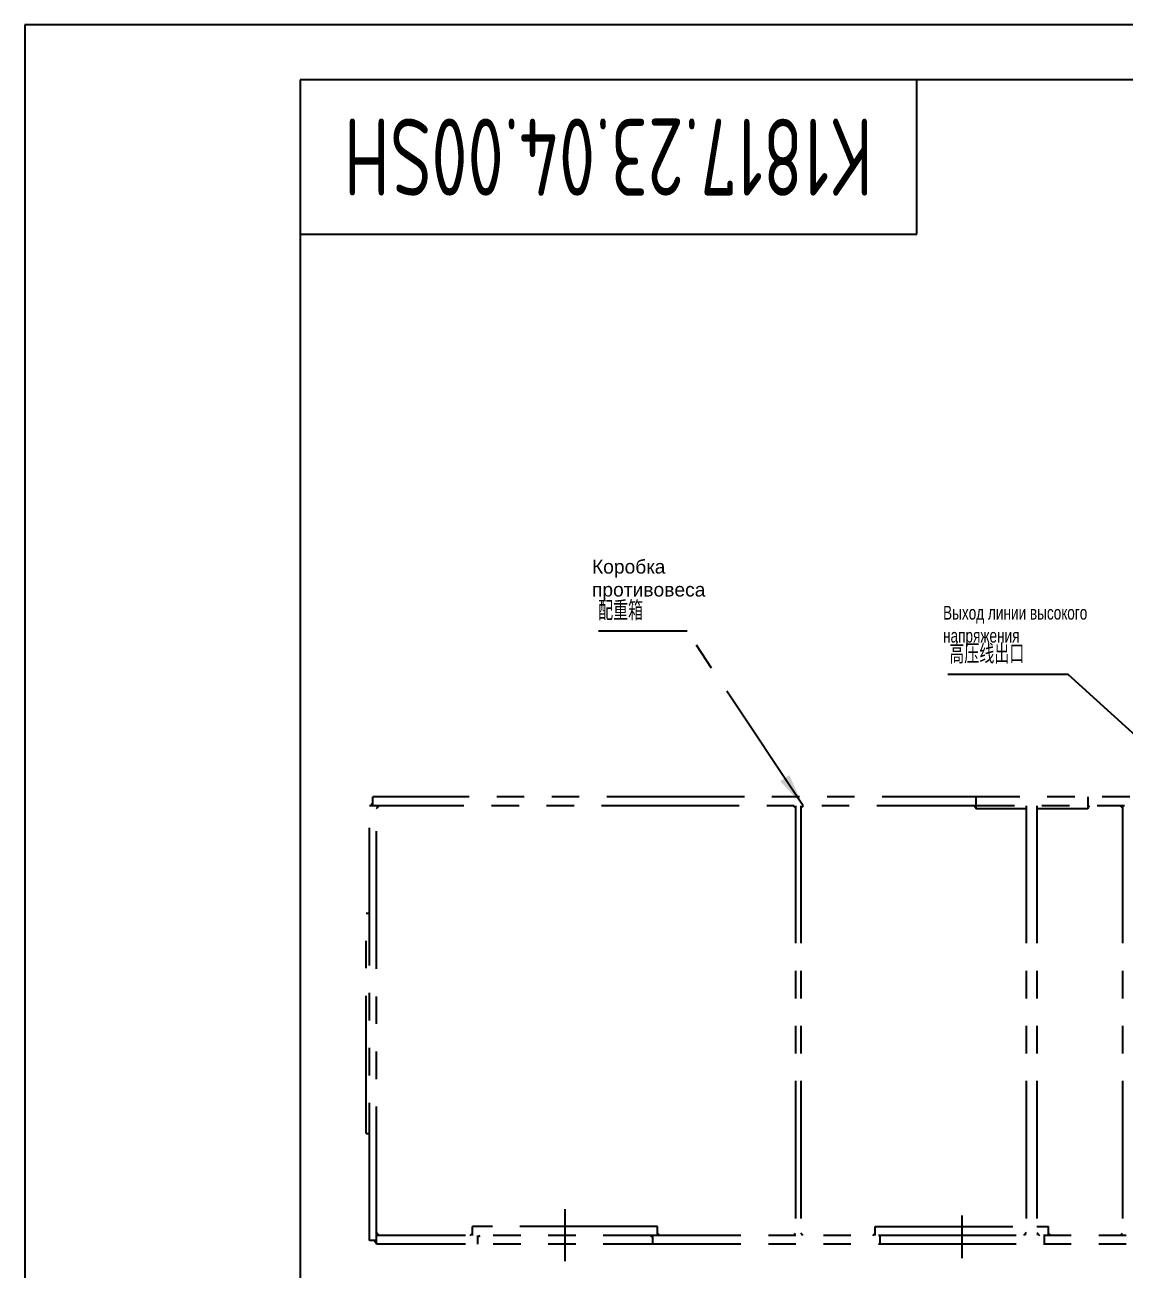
# Model space of a CAD drawing. Header units: millimetres. Extents: x 0 to 16800, y -462 to 11880.
# Drawn here: x 0 to 3997, y 7357 to 11880 of the extents above; entities that cross this region are included whole.
import ezdxf
from ezdxf.enums import TextEntityAlignment as Align

# ---------------------------------------------------------------- set-up
doc = ezdxf.new("R2010")
doc.units = ezdxf.units.MM
doc.header["$LTSCALE"] = 400
for name, pattern in [('F', [0.75, 0.5, -0.25]), ('G', [2, 1.25, -0.25, 0.25, -0.25]), ('K', [2.5, 1.25, -0.25, 0.25, -0.25, 0.25, -0.25])]:
    doc.linetypes.add(name, pattern=pattern)
for name, color, linetype in [('01', 7, 'Continuous'), ('02', 1, 'Continuous'), ('04', 2, 'F'), ('05', 4, 'G'), ('07', 6, 'K'), ('11', 3, 'Continuous')]:
    doc.layers.add(name, color=color, linetype=linetype)
doc.styles.get("Standard").update_dxf_attribs({"font": 'isocp', "width": 0.707, "bigfont": 'intecad.shx'})
doc.dimstyles.new('INTE', dxfattribs={"dimscale": 40, "dimtxt": 3.5, "dimasz": 3, "dimexe": 3, "dimexo": 0, "dimgap": 1, "dimtad": 1, "dimdec": 1, "dimdsep": 46, "dimtxsty": 'Standard', "dimcen": 0, "dimclrd": 1, "dimclre": 1, "dimclrt": 3, "dimaunit": 1, "dimadec": 0, "dimazin": 0, "dimtfac": 1, "dimtdec": 1, "dimtmove": 0, "dimatfit": 0, "dimfxl": 1, "dimarcsym": 0})

# ---------------------------------------------------------------- blocks, each defined once
blk = doc.blocks.new('tfdfsdfsd')
at = {"layer": '07', "linetype": 'K'}
h = blk.add_hatch(color=6, dxfattribs=at)
h.paths.add_polyline_path([(28243.8, 34228.9), (28233.8, 34228.9), (28233.8, 34218.9)])
h.paths.add_polyline_path([(28220.8, 34238.9), (28210.8, 34228.9), (28220.8, 34228.9)])
for points in [[(29755.8, 34220.9), (29747.8, 34228.9), (29755.8, 34228.9)], [(29775.8, 34220.9), (29783.8, 34228.9), (29775.8, 34228.9)], [(30403.8, 34228.9), (30411.8, 34228.9), (30411.8, 34220.9)], [(30825.8, 34228.9), (30817.8, 34228.9), (30817.8, 34220.9)], [(30943.8, 34220.9), (30935.8, 34228.9), (30943.8, 34228.9)], [(28574.3, 32667.9), (28582.3, 32667.9), (28582.3, 32675.9)], [(28601.3, 32667.9), (28609.3, 32667.9), (28601.3, 32659.9)], [(29236.3, 32667.9), (29228.3, 32667.9), (29236.3, 32659.9)], [(29255.3, 32675.9), (29263.3, 32667.9), (29255.3, 32667.9)], [(29755.8, 32675.9), (29747.8, 32667.9), (29755.8, 32667.9)], [(29775.8, 32675.9), (29783.8, 32667.9), (29775.8, 32667.9)], [(30045.8, 32675.9), (30037.8, 32667.9), (30045.8, 32667.9)], [(30594.8, 32677.9), (30584.8, 32667.9), (30594.8, 32667.9)], [(30632.8, 32677.9), (30642.8, 32667.9), (30632.8, 32667.9)], [(30675.8, 32675.9), (30683.8, 32667.9), (30675.8, 32667.9)], [(30943.8, 32675.9), (30935.8, 32667.9), (30943.8, 32667.9)]]:
    blk.add_hatch(color=6, dxfattribs=at).paths.add_polyline_path(points)
h = blk.add_hatch(color=6, dxfattribs=at)
h.paths.add_polyline_path([(28233.8, 32677.9), (28233.8, 32667.9), (28243.8, 32667.9)])
h.paths.add_polyline_path([(28233.8, 32648.9), (28223.8, 32648.9), (28233.8, 32638.9)])
at = {"layer": '07', "color": 6, "linetype": 'K'}
for p, q in [((32570.8, 34260.9), (28220.8, 34260.9)), ((28220.8, 34228.9), (28220.8, 34260.9)), ((30411.8, 34260.9), (30411.8, 34216.9)), ((30817.8, 34260.9), (30817.8, 34216.9)), ((28208.8, 32648.9), (28208.8, 34228.9)), ((32551.8, 34228.9), (28208.8, 34228.9)), ((28220.8, 34238.9), (28210.8, 34228.9)), ((28233.8, 32635.9), (28233.8, 34228.9)), ((28233.8, 34218.9), (28243.8, 34228.9)), ((29747.8, 34228.9), (29755.8, 34220.9)), ((29755.8, 34228.9), (29755.8, 32667.9)), ((29775.8, 34228.9), (29775.8, 32667.9)), ((29783.8, 34228.9), (29775.8, 34220.9)), ((30411.8, 34220.9), (30403.8, 34228.9)), ((30594.8, 34216.9), (30411.8, 34216.9)), ((30594.8, 34228.9), (30594.8, 32667.9)), ((30632.8, 34228.9), (30632.8, 32667.9)), ((30817.8, 34216.9), (30632.8, 34216.9)), ((30817.8, 34220.9), (30825.8, 34228.9)), ((30935.8, 34228.9), (30943.8, 34220.9)), ((30943.8, 34228.9), (30943.8, 32667.9)), ((28196.8, 33038.4), (28196.8, 33838.4)), ((28196.8, 33838.4), (28208.8, 33838.4)), ((28196.8, 33038.4), (28208.8, 33038.4)), ((28918.8, 32763.7), (28918.8, 32574.2)), ((30360.8, 32739.6), (30360.8, 32585.5)), ((28243.8, 32667.9), (28233.8, 32677.9)), ((32557.8, 32667.9), (28233.8, 32667.9)), ((28574.3, 32667.9), (28582.3, 32675.9)), ((29255.3, 32699.9), (28582.3, 32699.9)), ((28582.3, 32667.9), (28582.3, 32699.9)), ((28601.3, 32667.9), (28601.3, 32635.9)), ((28609.3, 32667.9), (28601.3, 32659.9)), ((29228.3, 32667.9), (29236.3, 32659.9)), ((29236.3, 32667.9), (29236.3, 32635.9)), ((29255.3, 32667.9), (29255.3, 32699.9)), ((29263.3, 32667.9), (29255.3, 32675.9)), ((29747.8, 32667.9), (29755.8, 32675.9)), ((29783.8, 32667.9), (29775.8, 32675.9)), ((30037.8, 32667.9), (30045.8, 32675.9)), ((30045.8, 32699.9), (30594.8, 32699.9)), ((30045.8, 32667.9), (30045.8, 32699.9)), ((30062.3, 32667.9), (30062.3, 32635.9)), ((30594.8, 32677.9), (30584.8, 32667.9)), ((30632.8, 32699.9), (30675.8, 32699.9)), ((30632.8, 32677.9), (30642.8, 32667.9)), ((30659.3, 32667.9), (30659.3, 32635.9)), ((30675.8, 32667.9), (30675.8, 32699.9)), ((30683.8, 32667.9), (30675.8, 32675.9)), ((30935.8, 32667.9), (30943.8, 32675.9)), ((28233.8, 32648.9), (28208.8, 32648.9)), ((28233.8, 32638.9), (28223.8, 32648.9)), ((32557.8, 32635.9), (28233.8, 32635.9))]:
    blk.add_line(p, q, dxfattribs=at)
blk = doc.blocks.new('*U189', base_point=(251.96, 168.31))
at = {"layer": '01'}
for p, q in [((251.96, 168.31), (251.96, 182.31)), ((195.96, 168.31), (251.96, 168.31))]:
    blk.add_line(p, q, dxfattribs=at)
blk = doc.blocks.new('*U190')
at = {"layer": '04'}
blk.add_blockref('*U189', (0, 0), dxfattribs=at)
blk = doc.blocks.new('*U191')
at = {"layer": '01'}
for points in [[(415, 292), (25, 292)], [(25, 292), (25, 5)]]:
    blk.add_lwpolyline(points, dxfattribs=at)
at = {"layer": '02'}
for points in [[(420, 297), (0, 297)], [(0, 297), (0, 0)]]:
    blk.add_lwpolyline(points, dxfattribs=at)

msp = doc.modelspace()

# ---------------------------------------------------------------- block references
at = {"layer": '01', "xscale": 40, "yscale": 40, "zscale": 40}
msp.add_blockref('*U191', (0, 0), dxfattribs=at)
at = {"layer": '01', "xscale": 40, "yscale": 40}
msp.add_blockref('*U190', (3240, 11120), dxfattribs=at)
at = {"layer": '02'}
msp.add_blockref('tfdfsdfsd', (-26956.58, -25185.29), dxfattribs=at)

# ---------------------------------------------------------------- texts
at = {"layer": '01', "char_height": 50, "attachment_point": 1}
for s, insert in [('{\\fArial|b0|i0|c204|p34;\\W1;\\C3;Коробка\\Pпротивовеса}', (2060.3, 9936.83)), ('{\\fArial|b0|i0|c204|p34;\\C3;Выход линии высокого\\Pнапряжения}', (3335.8, 9769.59))]:
    msp.add_mtext(s, dxfattribs=dict(at, insert=insert))
at = {"layer": '05', "color": 3, "char_height": 70, "attachment_point": 9}
for s, insert in [('配重箱', (2245.91, 9717.22)), ('高压线出口', (3630.81, 9559.94))]:
    msp.add_mtext(s, dxfattribs=dict(at, insert=insert))
at = {"layer": '11', "width": 0.696239}
msp.add_text('K1817.23.04.00SH', height=280, rotation=180, dxfattribs=at).set_placement((3080.6, 11540), (1159.4, 11540), align=Align.FIT)

# ---------------------------------------------------------------- leaders
at = {"layer": '02', "color": 1, "linetype": 'Continuous', "annotation_type": 0, "has_hookline": 1, "hookline_direction": 1, "text_width": 277.14}
msp.add_leader([(4314.19, 9043.62), (3790.81, 9519.94), (3670.81, 9519.94)], dimstyle='INTE', dxfattribs=at)
at = {"layer": '05', "annotation_type": 0, "has_hookline": 1, "hookline_direction": 1, "text_width": 161.67}
msp.add_leader([(2827.19, 9043.62), (2405.91, 9677.22), (2285.91, 9677.22)], dimstyle='INTE', dxfattribs=at)

doc.saveas('drawing.dxf')
